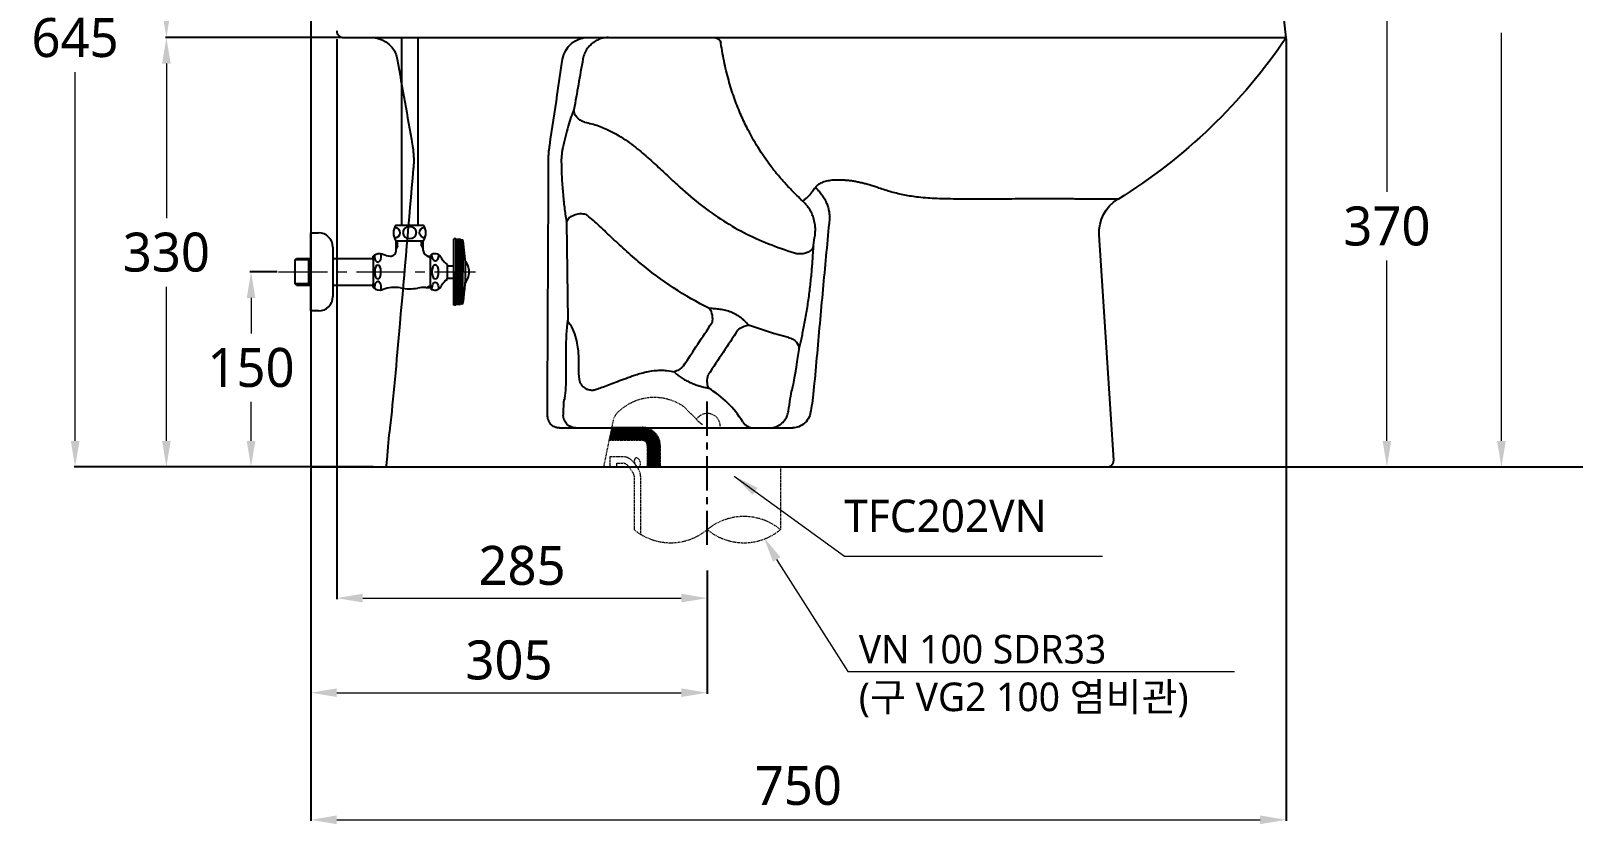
# Model space of a CAD drawing. Extents: x -1507 to 1094, y -378 to 1940.
# Drawn here: x -1507 to -321, y -378 to 232 of the extents above; entities that cross this region are included whole.
import ezdxf

# ---------------------------------------------------------------- set-up
doc = ezdxf.new("R2010")
doc.units = 0
doc.header["$LTSCALE"] = 3
doc.header["$MEASUREMENT"] = 0
doc.linetypes.add('CENTER', pattern=[2, 1.25, -0.25, 0.25, -0.25])
doc.linetypes.add('HIDDEN', pattern=[0.375, 0.25, -0.125])
doc.layers.get('0').update_dxf_attribs({"linetype": 'CONTINUOUS'})
doc.layers.get('DEFPOINTS').update_dxf_attribs({"linetype": 'CONTINUOUS'})
for name, color, linetype, lineweight in [('1', 1, 'CENTER', 5), ('2', 2, 'HIDDEN', 9), ('3', 3, 'CONTINUOUS', 15)]:
    doc.layers.add(name, color=color, linetype=linetype, lineweight=lineweight)
for name, color, linetype in [('4', 4, 'CONTINUOUS'), ('6', 6, 'CONTINUOUS'), ('CENTER', 2, 'CENTER')]:
    doc.layers.add(name, color=color, linetype=linetype)
doc.styles.add('ROMANS', font='NanumGothic.ttf', dxfattribs={"height": 10.144927})
doc.styles.get("Standard").update_dxf_attribs({"font": 'NanumGothic.ttf'})
doc.dimstyles.get("Standard").update_dxf_attribs({"dimtxt": 0.18, "dimasz": 0.18, "dimexe": 0.18, "dimexo": 0.0625, "dimgap": 0.09, "dimtad": 0, "dimtih": 1, "dimtoh": 1, "dimdec": 4, "dimzin": 0, "dimdsep": 46, "dimtxsty": 'Standard', "dimcen": 0.09, "dimadec": 0, "dimazin": 0, "dimtfac": 1, "dimtdec": 4, "dimtofl": 0, "dimtmove": 0, "dimatfit": 3, "dimfxl": 0, "dimtolj": 1, "dimtzin": 0, "dimarcsym": 0})

# ---------------------------------------------------------------- blocks, each defined once
blk = doc.blocks.new('*D10')
at = {"color": 3, "lineweight": -2}
for p, q in [((-1317.3, 46.4), (-1338.3, 46.4)), ((-1292.6, -103.6), (-1338.3, -103.6))]:
    blk.add_line(p, q, dxfattribs=at)
at = {"color": 3, "linetype": 'Continuous', "lineweight": 0}
for p, q in [((-1337.5, 26.4), (-1337.5, -1)), ((-1337.5, -83.6), (-1337.5, -53.5))]:
    blk.add_line(p, q, dxfattribs=at)
at = {"color": 3}
for points in [[(-1340.8, 26.4), (-1334.2, 26.4), (-1337.5, 46.4)], [(-1340.8, -83.6), (-1334.2, -83.6), (-1337.5, -103.6)]]:
    blk.add_solid(points, dxfattribs=at)
at = {"layer": 'DEFPOINTS', "color": 0}
for p in [(-1316.3, 46.4), (-1337.5, -103.6), (-1291.6, -103.6)]:
    blk.add_point(p, dxfattribs=at)
at = {"color": 2, "insert": (-1337.5, -27.3), "char_height": 30, "attachment_point": 5}
blk.add_mtext('\\A1;150', dxfattribs=at)
blk = doc.blocks.new('*D11')
at = {"color": 3, "linetype": 'Continuous', "lineweight": -2}
for p, q in [((-1271.6, 225.4), (-1271.6, -205.3)), ((-986.6, -183.3), (-986.6, -205.3))]:
    blk.add_line(p, q, dxfattribs=at)
at = {"color": 3, "linetype": 'Continuous', "lineweight": 0}
blk.add_line((-1251.6, -204.5), (-1006.6, -204.5), dxfattribs=at)
at = {"color": 3, "linetype": 'Continuous'}
for points in [[(-1251.6, -201.1), (-1251.6, -207.8), (-1271.6, -204.5)], [(-1006.6, -201.1), (-1006.6, -207.8), (-986.6, -204.5)]]:
    blk.add_solid(points, dxfattribs=at)
at = {"layer": 'DEFPOINTS', "color": 0, "linetype": 'Continuous'}
for p in [(-1271.6, 226.4), (-986.6, -182.3), (-986.6, -204.5)]:
    blk.add_point(p, dxfattribs=at)
at = {"color": 2, "linetype": 'Continuous', "lineweight": 5, "insert": (-1129.1, -179.5), "char_height": 30, "attachment_point": 5}
blk.add_mtext('\\A1;285', dxfattribs=at)
blk = doc.blocks.new('*D12')
at = {"color": 3, "linetype": 'Continuous', "lineweight": -2}
for p, q in [((-1291.6, -104.6), (-1291.6, -278)), ((-986.6, -183.3), (-986.6, -278))]:
    blk.add_line(p, q, dxfattribs=at)
at = {"color": 3, "linetype": 'Continuous', "lineweight": 0}
blk.add_line((-1271.6, -277.2), (-1006.6, -277.2), dxfattribs=at)
at = {"color": 3, "linetype": 'Continuous'}
for points in [[(-1271.6, -273.9), (-1271.6, -280.5), (-1291.6, -277.2)], [(-1006.6, -273.9), (-1006.6, -280.5), (-986.6, -277.2)]]:
    blk.add_solid(points, dxfattribs=at)
at = {"layer": 'DEFPOINTS', "color": 0, "linetype": 'Continuous'}
for p in [(-1291.6, -103.6), (-986.6, -182.3), (-986.6, -277.2)]:
    blk.add_point(p, dxfattribs=at)
at = {"color": 2, "linetype": 'Continuous', "lineweight": 5, "insert": (-1139.1, -252.2), "char_height": 30, "attachment_point": 5}
blk.add_mtext('\\A1;305', dxfattribs=at)
blk = doc.blocks.new('*D13')
at = {"color": 3, "lineweight": -2}
for p, q in [((-1258.7, 541.8), (-1473.6, 541.8)), ((-1243.6, -103.6), (-1473.6, -103.6))]:
    blk.add_line(p, q, dxfattribs=at)
at = {"color": 3, "linetype": 'Continuous', "lineweight": 0}
for p, q in [((-1472.8, 521.8), (-1472.8, 252.7)), ((-1472.8, -83.6), (-1472.8, 200.1))]:
    blk.add_line(p, q, dxfattribs=at)
at = {"color": 3}
for points in [[(-1476.1, 521.8), (-1469.4, 521.8), (-1472.8, 541.8)], [(-1476.1, -83.6), (-1469.4, -83.6), (-1472.8, -103.6)]]:
    blk.add_solid(points, dxfattribs=at)
at = {"layer": 'DEFPOINTS', "color": 0}
for p in [(-1257.7, 541.8), (-1472.8, -103.6), (-1242.6, -103.6)]:
    blk.add_point(p, dxfattribs=at)
at = {"color": 2, "insert": (-1472.8, 226.4), "char_height": 30, "attachment_point": 5}
blk.add_mtext('\\A1;645', dxfattribs=at)
blk = doc.blocks.new('*D16')
at = {"color": 3, "lineweight": -2}
for p, q in [((-460.7, 606.4), (-375.1, 606.4)), ((-456, -103.6), (-375.1, -103.6))]:
    blk.add_line(p, q, dxfattribs=at)
at = {"color": 3, "linetype": 'Continuous', "lineweight": 0}
for p, q in [((-375.9, 586.4), (-375.9, 282.6)), ((-375.9, -83.6), (-375.9, 230.2))]:
    blk.add_line(p, q, dxfattribs=at)
at = {"color": 3}
for points in [[(-379.3, 586.4), (-372.6, 586.4), (-375.9, 606.4)], [(-379.3, -83.6), (-372.6, -83.6), (-375.9, -103.6)]]:
    blk.add_solid(points, dxfattribs=at)
at = {"layer": 'DEFPOINTS', "color": 0}
for p in [(-461.7, 606.4), (-457, -103.6), (-375.9, -103.6)]:
    blk.add_point(p, dxfattribs=at)
at = {"color": 2, "insert": (-375.9, 256.4), "char_height": 30, "attachment_point": 5}
blk.add_mtext('\\A1;710', dxfattribs=at)
blk = doc.blocks.new('*D20')
at = {"color": 3, "lineweight": -2}
for p, q in [((-546.3, 266.6), (-463.2, 266.6)), ((-558.6, -103.6), (-463.2, -103.6))]:
    blk.add_line(p, q, dxfattribs=at)
at = {"color": 3, "linetype": 'Continuous', "lineweight": 0}
for p, q in [((-464, 246.6), (-464, 107.9)), ((-464, -83.6), (-464, 55.2))]:
    blk.add_line(p, q, dxfattribs=at)
at = {"color": 3}
for points in [[(-467.3, 246.6), (-460.7, 246.6), (-464, 266.6)], [(-467.3, -83.6), (-460.7, -83.6), (-464, -103.6)]]:
    blk.add_solid(points, dxfattribs=at)
at = {"layer": 'DEFPOINTS', "color": 0}
for p in [(-547.3, 266.6), (-559.6, -103.6), (-464, -103.6)]:
    blk.add_point(p, dxfattribs=at)
at = {"color": 2, "insert": (-464, 81.5), "char_height": 30, "attachment_point": 5}
blk.add_mtext('\\A1;370', dxfattribs=at)
blk = doc.blocks.new('*D21')
at = {"color": 3, "lineweight": -2}
for p, q in [((-1267.5, 226.6), (-1403.4, 226.6)), ((-1243.6, -103.6), (-1403.4, -103.6))]:
    blk.add_line(p, q, dxfattribs=at)
at = {"color": 3, "linetype": 'Continuous', "lineweight": 0}
for p, q in [((-1402.6, 206.6), (-1402.6, 87.7)), ((-1402.6, -83.6), (-1402.6, 35))]:
    blk.add_line(p, q, dxfattribs=at)
at = {"color": 3}
for points in [[(-1405.9, 206.6), (-1399.3, 206.6), (-1402.6, 226.6)], [(-1405.9, -83.6), (-1399.3, -83.6), (-1402.6, -103.6)]]:
    blk.add_solid(points, dxfattribs=at)
at = {"layer": 'DEFPOINTS', "color": 0}
for p in [(-1266.5, 226.6), (-1402.6, -103.6), (-1242.6, -103.6)]:
    blk.add_point(p, dxfattribs=at)
at = {"color": 2, "insert": (-1402.6, 61.4), "char_height": 30, "attachment_point": 5}
blk.add_mtext('\\A1;330', dxfattribs=at)
blk = doc.blocks.new('*X22')
at = {"color": 0}
for p, q in [((1040.4, 970), (1077.2, 970)), ((1040.6, 971), (1076.6, 971)), ((1040.8, 972), (1075.8, 972)), ((1041, 973), (1074.9, 973)), ((1041.2, 974), (1073.8, 974)), ((1041.4, 975), (1072.4, 975)), ((1041.6, 976), (1070.5, 976)), ((1041.8, 977), (1066.9, 977)), ((1040, 968), (1078.1, 968)), ((1040.2, 969), (1077.7, 969)), ((1066, 967), (1078.4, 967)), ((1067.8, 966), (1078.7, 966)), ((1068.5, 965), (1078.9, 965)), ((1068.9, 964), (1079, 964)), ((1069, 963), (1079, 963)), ((1069, 962), (1079, 962)), ((1069, 961), (1079, 961)), ((1069, 960), (1079, 960)), ((1069, 959), (1079, 959)), ((1069, 958), (1079, 958)), ((1069, 957), (1079, 957)), ((1069, 956), (1079, 956)), ((1069, 955), (1079, 955)), ((1069, 954), (1079, 954)), ((1069, 953), (1079, 953)), ((1069, 952), (1079, 952)), ((1069, 951), (1079, 951)), ((1069, 950), (1079, 950)), ((1069, 949), (1079, 949)), ((1069, 948), (1079, 948)), ((1069, 947), (1079, 947))]:
    blk.add_line(p, q, dxfattribs=at)
blk = doc.blocks.new('*D24')
at = {"color": 3, "lineweight": -2}
for p, q in [((-541.5, 225.6), (-541.5, -375.8)), ((-1291.6, -104.6), (-1291.6, -375.8))]:
    blk.add_line(p, q, dxfattribs=at)
at = {"color": 3, "linetype": 'Continuous', "lineweight": 0}
blk.add_line((-1271.6, -375), (-561.5, -375), dxfattribs=at)
at = {"color": 3}
for points in [[(-1271.6, -371.6), (-1271.6, -378.3), (-1291.6, -375)], [(-561.5, -371.6), (-561.5, -378.3), (-541.5, -375)]]:
    blk.add_solid(points, dxfattribs=at)
at = {"layer": 'DEFPOINTS', "color": 0}
for p in [(-541.5, 226.6), (-1291.6, -103.6), (-541.5, -375)]:
    blk.add_point(p, dxfattribs=at)
at = {"color": 2, "insert": (-916.6, -348.7), "char_height": 30, "attachment_point": 5}
blk.add_mtext('\\A1;750', dxfattribs=at)

msp = doc.modelspace()

# ---------------------------------------------------------------- linework, layer by layer
at = {"color": 7}
for p, q in [((-541.5, 226.5), (-546, 266.6)), ((-1266.5, 226.6), (-541.5, 226.6)), ((-1094.8, 84.4), (-1094, 9.3)), ((-674.1, -98.3), (-685.3, 74.8)), ((-1100.5, -73.6), (-920.6, -73.6))]:
    msp.add_line(p, q, dxfattribs=at)
at = {"color": 3}
for p, q in [((-1291.7, 226.6), (-1403.4, 226.6)), ((-1267.5, 226.6), (-1291.6, 226.6))]:
    msp.add_line(p, q, dxfattribs=at)
at = {"color": 2}
for p, q in [((-1151.6, -103.6), (-1042, -103.6)), ((-947.6, -103.6), (-650.3, -103.6))]:
    msp.add_line(p, q, dxfattribs=at)
at = {"color": 7}
for centre, radius, start, end in [((-1266.5, 231.6), 5, 178.202, 270), ((-1027.9, -111.9), 80.9, 32.1437, 58.5196), ((-950.9, -63.6), 10, 212.1437, 270)]:
    msp.add_arc(centre, radius, start, end, dxfattribs=at)
at = {"color": 7, "extrusion": (0, 0, -1)}
for centre, major_axis, ratio, start_param, end_param in [((-1244.7, 206.6), (0, 20), 0.99955, 0.083165, 1.396263), ((-1078.5, 206.6), (0, 20), 0.984363, -1.396263, 0), ((-981.1, 221.6), (-3.73, 3.33), 0.985502, 0.849967, 2.261142), ((-981, 221.6), (0, 5), 0.990731, 0, 1.42712), ((-900.1, 460.1), (430.2, 0), 0.983051, 0.585272, 1.009083), ((-1079.5, 169.4), (-9.19, 3.95), 0.79286, 4.53278, 5.998188), ((-1085, 84.5), (9.86, 1.66), 0.662013, 3.3755, 5.355602), ((-914.8, 68.1), (-9.99, 0.48), 0.792531, 3.256718, 4.896217), ((-988.4, 11), (-0.77, 9.98), 0.565229, 0.814587, 1.984857), ((-1084.2, 9.4), (-9.89, 1.45), 0.66229, -0.815201, -0.233962), ((-957.8, -2.1), (8.36, 5.49), 0.623768, 4.450932, 5.408582), ((-926, -11.8), (-9.7, 2.44), 0.800317, 1.569403, 3.008069), ((-1010.4, -22.2), (7.19, 6.96), 0.646671, 1.428798, 2.345337), ((-980.4, -36.4), (1.37, 9.91), 0.616461, 3.907247, 4.999207), ((-1087.6, -63.6), (0, 10), 0.984363, 3.141593, 4.701767)]:
    msp.add_ellipse(centre, major_axis=major_axis, ratio=ratio, start_param=start_param, end_param=end_param, dxfattribs=at)
at = {"color": 7, "extrusion": (7.26608e-06, 1.26176e-05, -1)}
msp.add_ellipse((-655.3, 76.7, 0), major_axis=(0, 30, 0), ratio=0.99955, start_param=4.651302, end_param=5.733491, dxfattribs=at)
at = {"color": 7}
for points, knots in [([(-1062.6, 226.6), (-1063.1, 226.6), (-1065.4, 226.5), (-1069, 225.7), (-1072.7, 224), (-1075.9, 221.6), (-1078.9, 218.5), (-1081.2, 214.4), (-1081.9, 211.5), (-1082.3, 210.1)], [0, 0, 0, 0, 0.060508, 0.250229, 0.386699, 0.500126, 0.676892, 0.844711, 1, 1, 1, 1]), ([(-913.2, 100.8), (-914.7, 102.2), (-917.6, 105), (-921.7, 109.1), (-926.3, 113.9), (-931.3, 119.6), (-938.4, 128.4), (-946.8, 140.3), (-954.6, 153.9), (-960.8, 167), (-965.7, 179.1), (-969.9, 192.4), (-973.6, 206.9), (-975.3, 217), (-976.2, 222.3)], [0, 0, 0, 0, 0.043955, 0.085582, 0.124973, 0.186357, 0.249056, 0.368155, 0.498325, 0.585939, 0.679278, 0.778917, 0.885551, 1, 1, 1, 1]), ([(-1107.8, 143.5), (-1105.9, 156.5), (-1103.9, 169.5), (-1100.6, 191.7), (-1099.3, 200.9), (-1097.9, 210.1)], [0, 0, 0, 0, 0.586331, 0.586331, 1, 1, 1, 1]), ([(-1082.3, 210.1), (-1083.4, 203.5), (-1084.6, 196.9), (-1086.9, 184), (-1088.1, 177.5), (-1089.2, 171.1)], [0, 0, 0, 0, 0.505913, 0.505913, 1, 1, 1, 1]), ([(-1089.2, 171.1), (-1090, 169.4), (-1090.7, 167.5), (-1092.2, 163.2), (-1092.9, 160.9), (-1095.1, 153.4), (-1096.5, 147.9), (-1097.8, 142)], [0, 0, 0, 0, 0.25, 0.25, 0.5, 0.5, 1, 1, 1, 1]), ([(-1081, 161.5), (-1077.3, 160.8), (-1073.7, 159.9), (-1066.9, 157.5), (-1063.8, 156.1), (-1055.3, 151.8), (-1050.6, 148.7), (-1042.2, 142.6), (-1038.5, 139.6), (-1031.6, 133.7), (-1028.4, 130.7), (-1022.1, 125), (-1019.1, 122.1), (-1013.3, 116.7), (-1010.6, 114.1), (-1002.3, 106.7), (-996.9, 102), (-980.3, 89.1), (-968.6, 81.7), (-943.8, 69.3), (-930.7, 64.3), (-917, 60.4)], [0, 0, 0, 0, 0.03125, 0.03125, 0.0625, 0.0625, 0.125, 0.125, 0.1875, 0.1875, 0.25, 0.25, 0.3125, 0.3125, 0.375, 0.375, 0.5, 0.5, 0.75, 0.75, 1, 1, 1, 1]), ([(-1213.4, 143.9), (-1213.3, 143), (-1213, 141.4), (-1212.7, 138.8), (-1212.5, 136.3), (-1212.4, 133.8), (-1212.4, 131.2), (-1212.4, 129.5), (-1212.5, 128.7)], [0, 0, 0, 0, 0.171633, 0.340117, 0.506299, 0.671067, 0.835328, 1, 1, 1, 1]), ([(-1108.8, 130.9), (-1108.8, 131.9), (-1108.8, 133.7), (-1108.6, 136.5), (-1108.4, 139.3), (-1108.1, 141.1), (-1108, 142)], [0, 0, 0, 0, 0.250811, 0.500654, 0.749175, 1, 1, 1, 1]), ([(-1097.8, 142), (-1098, 141.1), (-1098.3, 139.3), (-1098.6, 136.5), (-1098.9, 133.7), (-1098.9, 131.9), (-1098.9, 130.9)], [0, 0, 0, 0, 0.250435, 0.500398, 0.750164, 1, 1, 1, 1]), ([(-1098.9, 130.9), (-1098.8, 126.6), (-1098.7, 122.3), (-1098.3, 113.9), (-1097.9, 109.8), (-1097.2, 102), (-1096.8, 98.3), (-1095.9, 91.1), (-1095.4, 87.6), (-1094.8, 84.4)], [0, 0, 0, 0, 0.25, 0.25, 0.5, 0.5, 0.75, 0.75, 1, 1, 1, 1]), ([(-1212.7, 126), (-1216.1, 86.2), (-1219.6, 46.4), (-1225.7, -22.7), (-1228.2, -52), (-1231.6, -80.3), (-1232.4, -89.2), (-1233.1, -98.2), (-1233.1, -98.2), (-1233.1, -98.2), (-1233.1, -98.2), (-1233.3, -100), (-1233.5, -101.8), (-1233.6, -103.6)], [0, 0, 0, 0, 0.509707, 0.509707, 0.885509, 0.885509, 1, 1, 1, 1.000003, 1.000003, 1.000003, 1.023223, 1.023223, 1.023223, 1.023223]), ([(-1109.5, -63.7), (-1109.5, -56.2), (-1109.5, -54.3), (-1109.4, -39.1), (-1109.4, -31.2), (-1109.4, -27.2), (-1109.4, -25.2), (-1109.4, -24.2), (-1109.4, -23.7), (-1109.4, -23.4), (-1109.4, -23.3), (-1109.4, -23.2), (-1109.3, -11.9), (-1109.3, 4.9), (-1109.1, 38.6), (-1109, 53.3), (-1109, 66.8), (-1108.9, 72.6), (-1108.9, 75.3), (-1108.9, 76.6), (-1108.9, 77.2), (-1108.9, 77.6), (-1108.9, 77.7), (-1108.9, 77.8), (-1108.9, 77.8), (-1108.8, 96.6), (-1108.8, 113.4), (-1108.8, 128.4)], [0, 0, 0, 0, 0.125, 0.1875, 0.21875, 0.234375, 0.242188, 0.246094, 0.248047, 0.249023, 0.249023, 0.25, 0.25, 0.5, 0.5, 0.625, 0.6875, 0.71875, 0.734375, 0.742188, 0.746094, 0.748047, 0.749023, 0.749023, 0.75, 0.75, 1, 1, 1, 1]), ([(-903.5, 111.2), (-903.9, 110.7), (-904.6, 109.6), (-905.7, 108.2), (-906.9, 106.8), (-908.1, 105.3), (-909.8, 103.5), (-911.3, 102.3), (-912.3, 101.5), (-912.8, 101.1), (-913, 101), (-913.1, 100.9)], [0, 0, 0, 0, 0.082862, 0.166508, 0.251024, 0.373461, 0.500207, 0.74948, 0.874838, 0.937549, 1, 1, 1, 1]), ([(-854.7, 110.9), (-855.8, 111.3), (-858, 112.1), (-861.4, 113.1), (-864.7, 114), (-867.9, 114.8), (-871.1, 115.5), (-874.3, 116.1), (-877.3, 116.5), (-880.3, 116.8), (-883.1, 117), (-886.7, 117.1), (-890.9, 116.9), (-895.2, 116.2), (-898.8, 115), (-901.7, 113.4), (-902.9, 111.9), (-903.5, 111.2)], [0, 0, 0, 0, 0.051758, 0.102923, 0.153579, 0.203799, 0.253659, 0.303239, 0.35262, 0.401873, 0.451078, 0.500317, 0.598063, 0.696303, 0.795648, 0.896685, 1, 1, 1, 1]), ([(-671, 102.2), (-671, 102.2), (-671.1, 102.2), (-671.5, 102.2), (-672.2, 102.3), (-673.3, 102.3), (-674.7, 102.3), (-676.4, 102.3), (-678.4, 102.3), (-680.9, 102.3), (-683.6, 102.3), (-686.8, 102.4), (-690.2, 102.4), (-694, 102.4), (-698.2, 102.4), (-702.6, 102.4), (-707.4, 102.5), (-713.7, 102.5), (-719.1, 102.5), (-724.6, 102.5), (-730.5, 102.5), (-741.3, 102.5), (-757.1, 102.4), (-777.3, 102.4), (-792.5, 102.4), (-809, 102.5), (-823.1, 103.5), (-834.7, 105.3), (-845, 107.6), (-851.5, 109.8), (-854.7, 110.9)], [0, 0, 0, 0, 0.022103, 0.044525, 0.067265, 0.09032, 0.113684, 0.137351, 0.161322, 0.185597, 0.210173, 0.235047, 0.26022, 0.285694, 0.311462, 0.337523, 0.363882, 0.390539, 0.417488, 0.444732, 0.472273, 0.500107, 0.593512, 0.676912, 0.750025, 0.819274, 0.874811, 0.91788, 0.959417, 1, 1, 1, 1]), ([(-903.8, 74.7), (-903.7, 75.5), (-903.5, 77.2), (-903.5, 79.7), (-903.7, 82.2), (-904.1, 84.5), (-904.6, 86.8), (-905.4, 89.4), (-906.7, 92.3), (-908.4, 95.2), (-910.2, 97.8), (-911.9, 99.6), (-912.9, 100.5), (-913.2, 100.8)], [0, 0, 0, 0, 0.088968, 0.176215, 0.261323, 0.343918, 0.423675, 0.500325, 0.625896, 0.750499, 0.850029, 0.954746, 1, 1, 1, 1]), ([(-984.9, 18.2), (-994.4, 23), (-1003.7, 28.3), (-1021.6, 40.1), (-1030.1, 46.5), (-1042.2, 56.5), (-1046.1, 59.9), (-1053.6, 66.7), (-1057.3, 70.1), (-1064.2, 76.6), (-1067.4, 79.7), (-1073.9, 85.6), (-1077, 88.3), (-1080, 90.7)], [0, 0, 0, 0, 0.25, 0.25, 0.5, 0.5, 0.625, 0.625, 0.75, 0.75, 0.875, 0.875, 1, 1, 1, 1]), ([(-892.7, 87), (-894.3, 70), (-897.6, 35.6), (-902.3, -16.8), (-905.4, -52.3), (-907, -60.3)], [0, 0, 0, 0, 0.323989, 0.657321, 1, 1, 1, 1]), ([(-916.1, -13.2), (-916, -12.6), (-915.7, -11.4), (-915.2, -9.5), (-914.8, -7.5), (-914.1, -4.6), (-913.3, -0.7), (-912.3, 4.2), (-911.3, 9.5), (-910, 16.9), (-908.5, 26.4), (-907.4, 36), (-906.6, 43.4), (-906.1, 48.8), (-905.7, 53.9), (-905.4, 58.6), (-905.2, 62.2), (-905, 64.9), (-905, 66.1), (-904.9, 66.7)], [0, 0, 0, 0, 0.031218, 0.06236, 0.093533, 0.12484, 0.187535, 0.249984, 0.312595, 0.375286, 0.500003, 0.624848, 0.687516, 0.750169, 0.81258, 0.87508, 0.937568, 0.968879, 1, 1, 1, 1]), ([(-955, 5.4), (-955.4, 5.9), (-956.2, 6.9), (-957.6, 8.3), (-959.1, 9.7), (-961.2, 11.5), (-964.2, 13.5), (-968.2, 15.4), (-972.5, 16.8), (-976.7, 17.6), (-980.9, 18.1), (-983.5, 18.2), (-984.9, 18.2)], [0, 0, 0, 0, 0.06367, 0.12614, 0.188006, 0.249906, 0.374349, 0.499791, 0.622422, 0.749735, 0.873272, 1, 1, 1, 1]), ([(-1094, 9.3), (-1094.5, 6.2), (-1094.8, 2.7), (-1095.3, -5), (-1095.4, -9), (-1095.5, -17.2), (-1095.5, -21.4), (-1095.4, -29.8), (-1095.3, -33.9), (-1095.4, -38)], [0, 0, 0, 0, 0.25, 0.25, 0.5, 0.5, 0.75, 0.75, 1, 1, 1, 1]), ([(-1091.7, 5.6), (-1090.7, 3.6), (-1089.6, 1.3), (-1088, -3.6), (-1087.3, -6.1), (-1086, -12.7), (-1085.8, -16), (-1085.6, -21.3), (-1085.7, -23.2), (-1085.7, -26.5), (-1085.7, -27.7), (-1085.7, -32.9), (-1085.3, -35.8), (-1084.9, -37.8)], [0, 0, 0, 0, 0.0625, 0.0625, 0.125, 0.125, 0.25, 0.25, 0.375, 0.375, 0.5, 0.5, 1, 1, 1, 1]), ([(-924.2, -60.7), (-923.3, -54.1), (-922.4, -47.5), (-919.7, -38.3), (-917.9, -25.7), (-916.1, -13.2)], [0, 0, 0, 0, 0.344555, 0.344555, 1, 1, 1, 1]), ([(-1074.5, -44.5), (-1073.8, -44.3), (-1073, -44.1), (-1070.7, -43.4), (-1069.2, -42.9), (-1064.6, -41.2), (-1061, -39.8), (-1053.2, -36.9), (-1049, -35.3), (-1043.1, -33.2), (-1041.9, -32.8), (-1039.3, -32), (-1037.9, -31.6), (-1035.1, -30.9), (-1034.1, -30.6), (-1031.5, -30.1), (-1030, -29.8), (-1026.1, -29.4), (-1024.4, -29.2), (-1020.9, -29.2), (-1019.3, -29.3), (-1015.4, -29.7), (-1013.7, -30.1), (-1012.2, -30.4)], [0, 0, 0, 0, 0.125, 0.125, 0.25, 0.25, 0.5, 0.5, 0.75, 0.75, 0.8125, 0.8125, 0.875, 0.875, 0.90625, 0.90625, 0.9375, 0.9375, 0.953125, 0.953125, 0.96875, 0.96875, 1, 1, 1, 1]), ([(-1012.2, -30.4), (-1011.8, -30.8), (-1011, -31.6), (-1009.7, -32.7), (-1008.3, -33.8), (-1006.2, -35.2), (-1003.5, -36.9), (-1000, -38.6), (-996.4, -40.1), (-992.8, -41.3), (-989.1, -42.3), (-986.8, -42.7), (-985.6, -43)], [0, 0, 0, 0, 0.065929, 0.129388, 0.190679, 0.250248, 0.375473, 0.500549, 0.617021, 0.738448, 0.865635, 1, 1, 1, 1]), ([(-1095.4, -38), (-1095.5, -41.2), (-1095.7, -44.1), (-1096.2, -49.7), (-1096.5, -52.5), (-1097.1, -51.2), (-1097.4, -57.3), (-1097.5, -63.7)], [0, 0, 0, 0, 0.25, 0.25, 0.5, 0.5, 1, 1, 1, 1]), ([(-1084.6, -38.7), (-1084.2, -39.3), (-1083.5, -40.5), (-1082.2, -42), (-1080.4, -43.3), (-1077.9, -44.3), (-1076, -44.5), (-1074.9, -44.6)], [0, 0, 0, 0, 0.194175, 0.354843, 0.500588, 0.722549, 1, 1, 1, 1]), ([(-1100.2, -73.6), (-1100.5, -73.6), (-1101.2, -73.6), (-1102.1, -73.4), (-1103.1, -73.2), (-1104.4, -72.7), (-1105.8, -71.9), (-1107.1, -70.7), (-1108.2, -69.1), (-1109, -67.4), (-1109.4, -65.6), (-1109.5, -64.3), (-1109.5, -63.7)], [0, 0, 0, 0, 0.059431, 0.120531, 0.184259, 0.25146, 0.366407, 0.502552, 0.629625, 0.756083, 0.892832, 1, 1, 1, 1]), ([(-939, -73.6), (-938.4, -73.6), (-937, -73.5), (-935, -73.1), (-932.9, -72.3), (-931, -71.3), (-928.9, -69.7), (-926.8, -67.4), (-925, -64.3), (-924.5, -61.9), (-924.2, -60.7)], [0, 0, 0, 0, 0.093911, 0.19174, 0.292729, 0.395942, 0.500304, 0.657954, 0.826608, 1, 1, 1, 1]), ([(-907, -60.3), (-907.2, -62), (-907.6, -63.7), (-909.2, -67), (-910.3, -68.5), (-913, -71.1), (-914.6, -72), (-917.8, -73.3), (-919.5, -73.6), (-921.1, -73.6)], [0, 0, 0, 0, 0.25, 0.25, 0.5, 0.5, 0.75, 0.75, 1, 1, 1, 1])]:
    msp.add_open_spline(points, degree=3, knots=knots, dxfattribs=at)
for points in [[(-976.2, 222.3), (-976.1, 222.3), (-976.1, 222.3), (-976.1, 222.3)], [(-1225.1, 210.1), (-1221.2, 188.1), (-1217.3, 166.2), (-1213.5, 144.3)], [(-1108, 142), (-1107.9, 142.5), (-1107.9, 143), (-1107.8, 143.5)], [(-1108.8, 128.4), (-1108.8, 129.9), (-1108.8, 130.7), (-1108.8, 130.9)], [(-1212.5, 128.7), (-1212.5, 127.8), (-1212.6, 126.9), (-1212.7, 126)], [(-913.1, 100.9), (-913.2, 100.9), (-913.2, 100.9), (-913.2, 100.8)], [(-904.9, 66.7), (-904.6, 69.4), (-904.2, 72), (-903.8, 74.7)], [(-1004.9, -25.9), (-997.6, -14.8), (-990.3, -3.7), (-983, 7.4)], [(-963.2, 1.5), (-970.8, -9.9), (-978.3, -21.4), (-985.9, -32.8)], [(-924.1, -4), (-934.5, -1.4), (-944.8, 1.7), (-955, 5.4)], [(-1084.9, -37.8), (-1084.8, -38.1), (-1084.7, -38.4), (-1084.6, -38.7)], [(-1074.9, -44.6), (-1074.8, -44.5), (-1074.6, -44.5), (-1074.5, -44.5)]]:
    msp.add_open_spline(points, degree=3, dxfattribs=at)
for points, weights in [([(-903.5, 111.2), (-892.1, 101.3), (-892.7, 87)], [1, 0.893098390249, 1]), ([(-679.1, -103.6), (-673.8, -103.6), (-674.1, -98.3)], [1, 0.685182990591, 1])]:
    msp.add_rational_spline(points, weights, degree=2, dxfattribs=at)
at = {"color": 3}
msp.add_solid([(-1405.9, 246.6), (-1399.3, 246.6), (-1402.6, 226.6)], dxfattribs=at)
at = {"layer": '1', "color": 7, "linetype": 'Continuous'}
msp.add_line((-1271.6, 229.6), (-1271.6, 229.6), dxfattribs=at)
msp.add_line((-1271.6, 229.6), (-1271.6, 229.6), dxfattribs=at)
at = {"layer": '1', "linetype": 'CENTER', "ltscale": 10}
msp.add_line((-1316.3, 46.4), (-1164.8, 46.4), dxfattribs=at)
at = {"layer": '1', "color": 7, "linetype": 'Continuous'}
for points in [[(-1213.5, 144.3), (-1213.4, 144.1), (-1213.4, 144), (-1213.4, 143.9)], [(-674.6, -100.7), (-674.7, -100.9), (-674.7, -101), (-674.8, -101.1)]]:
    msp.add_open_spline(points, degree=3, dxfattribs=at)
at = {"layer": '3', "color": 3, "linetype": 'HIDDEN', "lineweight": 0}
for p, q in [((-993.6, -68.3), (-1004.8, -57.1)), ((-1059.3, -69), (-1060, -72.5)), ((-1062.1, -82.5), (-1066.4, -103.6)), ((-1060, -72.5), (-1062.1, -82.5)), ((-1060.1, -73), (-1036.8, -73)), ((-1062.1, -83.1), (-1036.8, -83.1)), ((-1032.8, -87.1), (-1032.8, -103.6)), ((-1022.8, -87.1), (-1022.8, -103.6)), ((-1061.3, -95.6), (-1051.7, -95.6)), ((-1061.3, -103.6), (-1061.3, -95.6)), ((-1056.3, -100.7), (-1051.7, -100.7)), ((-1056.3, -103.6), (-1056.3, -100.7)), ((-1047.6, -102.7), (-1043.9, -107.9)), ((-1043.5, -99.8), (-1039.8, -104.9)), ((-930.4, -103.6), (-930.4, -151.8)), ((-1042.9, -110.8), (-1042.9, -151.8)), ((-1037.9, -110.8), (-1037.9, -155.7))]:
    msp.add_line(p, q, dxfattribs=at)
msp.add_lwpolyline([(-1042.5, -100.9, 0.062131), (-1041.8, -102.2, 0.07536), (-1041, -103.1, 0.107055), (-1040, -103.6, 0.149889), (-1039.2, -103.6, 0.149889), (-1038.6, -103.1, 0.107055), (-1038.1, -102.1, 0.07536), (-1038, -100.9, 0.062131), (-1038.3, -99.5, 0.062131), (-1038.9, -98.1, 0.07536), (-1039.7, -97.2, 0.107055), (-1040.7, -96.7, 0.149889), (-1041.5, -96.7, 0.149889), (-1042.2, -97.2, 0.107055), (-1042.7, -98.2, 0.07536), (-1042.8, -99.4, 0.062131)], format="xyb", close=True, dxfattribs=at)
at = {"layer": '3'}
msp.add_lwpolyline([(-933.3, -174.7), (-878.6, -261), (-581.1, -261)], dxfattribs=at)
at = {"layer": '3', "color": 3, "linetype": 'HIDDEN', "lineweight": 0}
for centre, radius, start, end in [((-1027.4, -90.3), 40.1, 55.7311, 133.1138), ((-1044.6, -72), 15.1, 133.1138, 168.419), ((-986.6, -72.5), 10, 0, 146.0074), ((-1036.8, -87.1), 14, 0, 90), ((-1036.8, -87.1), 4.01, 0, 90), ((-1051.7, -105.7), 10, 36.0844, 90), ((-1051.7, -105.7), 5.02, 36.0844, 90), ((-1047.9, -110.8), 10, 0, 36.0844), ((-1047.9, -110.8), 5.02, 0, 36.0844), ((-958.5, -185.9), 44.2, 50.4697, 129.5303), ((-1014.8, -117.7), 44.2, 230.4697, 309.5303), ((-958.5, -117.7), 44.2, 230.4697, 309.5303)]:
    msp.add_arc(centre, radius, start, end, dxfattribs=at)
at = {"layer": '3', "color": 3, "linetype": 'Continuous', "lineweight": 0}
msp.add_arc((-982.8, -57.8), 15.1, 223.9955, 240.0347, dxfattribs=at)
at = {"layer": '3', "color": 3, "linetype": 'HIDDEN', "lineweight": 0}
msp.add_point((-1062.1, -83.1), dxfattribs=at)
at = {"layer": '3', "color": 7, "linetype": 'HIDDEN', "lineweight": 0}
msp.add_point((-1062.1, -83.1), dxfattribs=at)
at = {"layer": '3', "color": 3}
msp.add_solid([(-936.1, -176.4), (-943.4, -157.4), (-930.4, -173)], dxfattribs=at)
at = {"layer": '4'}
for p, q in [((-1221.9, 226.6), (-1221.9, 82.4)), ((-1209.2, 226.6), (-1209.2, 82.4)), ((-1291.6, 16.4), (-1291.6, 76.4)), ((-1291.6, 76.4), (-1285.6, 76.4)), ((-1226, 82.4), (-1221.9, 82.4)), ((-1221.9, 82.4), (-1205, 82.4)), ((-1181.5, 70.9), (-1181.5, 71.9)), ((-1180, 71.9), (-1181.5, 71.9)), ((-1180, 71.7), (-1180, 71.9)), ((-1180, 71.7), (-1180, 46.4)), ((-1176.5, 71.4), (-1179.7, 71.4)), ((-1176, 70.9), (-1176.5, 71.4)), ((-1176.5, 71.4), (-1176.5, 46.4)), ((-1274.6, 65.4), (-1274.6, 27.4)), ((-1226, 70.4), (-1205, 70.4)), ((-1226, 62.5), (-1226, 70.4)), ((-1226, 66.4), (-1224.8, 66.4)), ((-1224.8, 66.4), (-1226, 64.2)), ((-1224.8, 66.4), (-1224.8, 70.4)), ((-1206.3, 66.4), (-1206.3, 70.4)), ((-1206.3, 66.4), (-1205, 66.4)), ((-1206.3, 66.4), (-1205, 64.2)), ((-1205, 62.9), (-1205, 70.4)), ((-1181.5, 46.4), (-1181.5, 70.9)), ((-1176.5, 71), (-1180, 71)), ((-1176.5, 70), (-1180, 70)), ((-1176.5, 69), (-1180, 69)), ((-1176.5, 68), (-1180, 68)), ((-1176.5, 67), (-1180, 67)), ((-1176.5, 66), (-1180, 66)), ((-1176.5, 65), (-1180, 65)), ((-1176.5, 64), (-1180, 64)), ((-1176.5, 63), (-1180, 63)), ((-1176.5, 62), (-1180, 62)), ((-1176.5, 61), (-1180, 61)), ((-1176.5, 60), (-1180, 60)), ((-1175.2, 70.9), (-1176, 70.9)), ((-1176, 70.9), (-1176, 46.4)), ((-1174.6, 70.4), (-1174.6, 46.4)), ((-1303.6, 55.6), (-1302.6, 56.6)), ((-1293.1, 55.6), (-1303.6, 55.6)), ((-1303.5, 37.1), (-1303.5, 55.6)), ((-1302.6, 56.6), (-1291.6, 56.6)), ((-1293.1, 55.6), (-1292.1, 56.6)), ((-1293.1, 36.1), (-1293.1, 56.6)), ((-1291.6, 56), (-1291.6, 36.8)), ((-1274.6, 56.6), (-1243.5, 56.6)), ((-1243.5, 55.6), (-1243.5, 58.4)), ((-1243.5, 55.6), (-1243.5, 37.1)), ((-1200.5, 57.6), (-1201.8, 58.6)), ((-1200.5, 58.4), (-1199.6, 58.4)), ((-1200.5, 57.6), (-1200.5, 58.4)), ((-1200.5, 57.6), (-1199.6, 57.6)), ((-1199.6, 58.4), (-1199.6, 59.1)), ((-1199.6, 34.4), (-1199.6, 58.4)), ((-1191.5, 57.7), (-1190.9, 56.8)), ((-1186.6, 52.1), (-1186.6, 51.1)), ((-1186.6, 51.1), (-1181.5, 51.1)), ((-1186.6, 51.1), (-1186.6, 41.6)), ((-1176.5, 59), (-1180, 59)), ((-1176.5, 58), (-1180, 58)), ((-1176.5, 57), (-1180, 57)), ((-1176.5, 56), (-1180, 56)), ((-1176.5, 55), (-1180, 55)), ((-1176.5, 54), (-1180, 54)), ((-1176.5, 53), (-1180, 53)), ((-1176.5, 52), (-1180, 52)), ((-1176.5, 51), (-1180, 51)), ((-1176.5, 50), (-1180, 50)), ((-1176.5, 49), (-1180, 49)), ((-1176.5, 48), (-1180, 48)), ((-1293.1, 37.1), (-1303.6, 37.1)), ((-1302.6, 36.1), (-1303.6, 37.1)), ((-1302.6, 36.1), (-1291.6, 36.1)), ((-1292.1, 36.1), (-1293.1, 37.1)), ((-1274.6, 36.1), (-1243.5, 36.1)), ((-1243.5, 34.4), (-1243.5, 37.1)), ((-1243.5, 36.1), (-1243.5, 36)), ((-1243.5, 34.4), (-1243.5, 36)), ((-1191.5, 35.1), (-1190.9, 36)), ((-1186.6, 40.7), (-1186.6, 41.6)), ((-1186.6, 41.6), (-1181.5, 41.6)), ((-1181.5, 20.9), (-1181.5, 46.4)), ((-1176.5, 47), (-1180, 47)), ((-1180, 21.1), (-1180, 46.4)), ((-1176.5, 45.8), (-1180, 45.8)), ((-1176.5, 44.8), (-1180, 44.8)), ((-1176.5, 43.8), (-1180, 43.8)), ((-1176.5, 42.8), (-1180, 42.8)), ((-1176.5, 41.8), (-1180, 41.8)), ((-1176.5, 40.8), (-1180, 40.8)), ((-1176.5, 39.8), (-1180, 39.8)), ((-1176.5, 38.8), (-1180, 38.8)), ((-1176.5, 37.8), (-1180, 37.8)), ((-1176.5, 36.8), (-1180, 36.8)), ((-1176.5, 35.8), (-1180, 35.8)), ((-1176.5, 21.4), (-1176.5, 46.4)), ((-1176, 21.9), (-1176, 46.4)), ((-1174.6, 22.4), (-1174.6, 46.4)), ((-1203.2, 34.4), (-1199.6, 34.4)), ((-1200.5, 35.1), (-1201.8, 34.4)), ((-1200.5, 35.1), (-1199.6, 35.1)), ((-1200.5, 34.4), (-1200.5, 35.1)), ((-1199.6, 33.7), (-1199.6, 34.4)), ((-1176.5, 34.8), (-1180, 34.8)), ((-1176.5, 33.8), (-1180, 33.8)), ((-1176.5, 32.8), (-1180, 32.8)), ((-1176.5, 31.8), (-1180, 31.8)), ((-1176.5, 30.8), (-1180, 30.8)), ((-1176.5, 29.8), (-1180, 29.8)), ((-1176.5, 28.8), (-1180, 28.8)), ((-1176.5, 27.8), (-1180, 27.8)), ((-1176.5, 26.8), (-1180, 26.8)), ((-1176.5, 25.8), (-1180, 25.8)), ((-1176.5, 24.8), (-1180, 24.8)), ((-1176.5, 23.8), (-1180, 23.8)), ((-1285.6, 16.4), (-1291.6, 16.4)), ((-1180, 20.9), (-1181.5, 20.9)), ((-1176.5, 22.8), (-1180, 22.8)), ((-1176.5, 21.8), (-1180, 21.8)), ((-1180, 20.9), (-1180, 21.1)), ((-1176.5, 21.4), (-1179.7, 21.4)), ((-1176, 21.9), (-1176.5, 21.4)), ((-1175.2, 21.9), (-1176, 21.9))]:
    msp.add_line(p, q, dxfattribs=at)
for centre, radius, start, end in [((-1285.6, 65.4), 11, 0, 90), ((-1218, 76.4), 10, 143.1301, 216.8699), ((-1213, 76.4), 10, 323.1301, 36.8699), ((-1179.7, 71.7), 0.3, 180, 270), ((-1238.6, 53.4), 7, 69.0339, 134.5129), ((-1227.2, 83.1), 24.8, 249.0339, 262.2883), ((-1230, 62.5), 4, 262.2883, 0), ((-1200.5, 62.9), 4.5, 180, 270), ((-1196.1, 55), 5.36, 30, 130.4306), ((-1175.2, 70.2), 0.7, 9.4934, 90), ((-1317.5, 46.4), 145, 1.9431, 9.4934), ((-1178.8, 63.8), 14, 210, 236.1902), ((-1317.5, 46.4), 145, 350.5066, 1.9431), ((-1183.8, 46.3), 14, 0.2473, 38.2141), ((-1178.8, 29), 14, 123.8098, 150), ((-1183.8, 46.5), 14, 321.7859, 359.7527), ((-1285.6, 27.4), 11, 270, 0), ((-1238.6, 39.4), 7, 225.5, 290.9661), ((-1227.2, 9.7), 24.8, 79.2627, 110.9661), ((-1215.5, 71.4), 38, 259.2627, 279.3048), ((-1203.2, -3.6), 38, 90, 99.3048), ((-1196.1, 37.7), 5.36, 229.5694, 330), ((-1179.7, 21.1), 0.3, 90, 180), ((-1175.2, 22.6), 0.7, 270, 350.5066)]:
    msp.add_arc(centre, radius, start, end, dxfattribs=at)
at = {"layer": '4', "extrusion": (0, 0, -1)}
for centre, major_axis, ratio, start_param, end_param in [((-1228.2, 76.6), (-5.23, 0), 0.866391, 1.824119, 4.49897), ((-1202.7, 76.6), (-5.23, 0), 0.866391, -1.341088, 1.301465), ((-1240, 58.9), (0, 5.22), 0.46009, 1.292018, 4.793095), ((-1195.8, 60), (0, 5.4), 0.478204, 1.649187, 4.692658), ((-1240, 34), (0, 5.22), 0.46009, 4.613779, 8.15122), ((-1195.8, 33.1), (0, 5.4), 0.478204, 4.6817, 7.825213)]:
    msp.add_ellipse(centre, major_axis=major_axis, ratio=ratio, start_param=start_param, end_param=end_param, dxfattribs=at)
for centre, major_axis, ratio in [((-1215.5, 76.6), (-5.23, 0), 0.866391), ((-1240, 46.4), (0, -5.22), 0.46009), ((-1195.8, 46.4), (0, -5.4), 0.478204)]:
    msp.add_ellipse(centre, major_axis=major_axis, ratio=ratio, dxfattribs=at)
at = {"layer": '6'}
msp.add_lwpolyline([(1094, 1801.4), (-1291.6, 1801.4), (-1291.6, -103.6), (605.8, -103.6), (605.8, 906.4)], dxfattribs=at)
at = {"layer": 'CENTER', "color": 1, "linetype": 'CENTER', "ltscale": 7}
msp.add_line((-986.6, -163.6), (-986.6, -49.3), dxfattribs=at)

# ---------------------------------------------------------------- block references
at = {"layer": '3', "color": 3, "linetype": 'HIDDEN', "lineweight": 0, "xscale": 1.003562326165992, "yscale": 1.003562326165992, "zscale": 1.003562326165992}
msp.add_blockref('*X22', (-2105.6, -1053.6), dxfattribs=at)

# ---------------------------------------------------------------- texts
at = {"layer": '2', "linetype": 'Continuous', "lineweight": 5, "insert": (-881.3, -141.4), "char_height": 25, "attachment_point": 4, "style": 'ROMANS'}
msp.add_mtext('TFC202VN', dxfattribs=at)
at = {"layer": '2', "insert": (-870.1, -264.5), "char_height": 22, "attachment_point": 4, "style": 'ROMANS'}
msp.add_mtext('VN 100 SDR33\\P(구 VG2 100 염비관)', dxfattribs=at)

# ---------------------------------------------------------------- dimensions: what is measured, and where the dimension line sits
dim = msp.add_linear_dim(base=(-375.9, -103.6), p1=(-461.7, 606.4), p2=(-457, -103.6), angle=90, text='710', dimstyle='Standard', override={"dimtxt": 30, "dimasz": 20, "dimexe": 0.8, "dimexo": 1, "dimgap": 10, "dimtad": 1, "dimdec": 0, "dimzin": 8, "dimclrd": 3, "dimclre": 3, "dimclrt": 2, "dimazin": 2, "dimtdec": 0, "dimtix": 1, "dimtofl": 1, "dimlwd": 0, "dimarcsym": 1})
dim.commit()
dim.dimension.update_dxf_attribs({"geometry": '*D16', "text_midpoint": (-375.9, 256.4), "dimtype": 160})
for base, p1, p2, picture, middle in [((-1472.8, -103.6), (-1257.7, 541.8), (-1242.6, -103.6), '*D13', (-1472.8, 226.4)), ((-1402.6, -103.6), (-1266.5, 226.6), (-1242.6, -103.6), '*D21', (-1402.6, 61.4)), ((-1337.5, -103.6), (-1316.3, 46.4), (-1291.6, -103.6), '*D10', (-1337.5, -27.3))]:
    dim = msp.add_linear_dim(base=base, p1=p1, p2=p2, angle=90, dimstyle='Standard', override={"dimtxt": 30, "dimasz": 20, "dimexe": 0.8, "dimexo": 1, "dimgap": 10, "dimtad": 1, "dimdec": 0, "dimzin": 8, "dimclrd": 3, "dimclre": 3, "dimclrt": 2, "dimazin": 2, "dimtdec": 0, "dimtix": 1, "dimtofl": 1, "dimlwd": 0, "dimarcsym": 1})
    dim.commit()
    dim.dimension.update_dxf_attribs({"geometry": picture, "text_midpoint": middle, "dimtype": 160})
dim = msp.add_linear_dim(base=(-464, -103.6), p1=(-547.3, 266.6), p2=(-559.6, -103.6), angle=90, dimstyle='Standard', override={"dimtxt": 30, "dimasz": 20, "dimexe": 0.8, "dimexo": 1, "dimgap": 10, "dimtad": 1, "dimdec": 0, "dimzin": 8, "dimclrd": 3, "dimclre": 3, "dimclrt": 2, "dimazin": 2, "dimtdec": 0, "dimtix": 1, "dimtofl": 1, "dimlwd": 0, "dimarcsym": 1})
dim.commit()
dim.dimension.update_dxf_attribs({"geometry": '*D20', "text_midpoint": (-464, 81.5)})
dim = msp.add_linear_dim(base=(-541.5, -375), p1=(-1291.6, -103.6), p2=(-541.5, 226.6), dimstyle='Standard', override={"dimtxt": 30, "dimasz": 20, "dimexe": 0.8, "dimexo": 1, "dimgap": 10, "dimtad": 1, "dimtih": 0, "dimtoh": 0, "dimdec": 0, "dimzin": 8, "dimclrd": 3, "dimclre": 3, "dimclrt": 2, "dimazin": 2, "dimtdec": 0, "dimtix": 1, "dimtofl": 1, "dimlwd": 0, "dimarcsym": 1})
dim.commit()
dim.dimension.update_dxf_attribs({"geometry": '*D24', "text_midpoint": (-916.6, -375), "dimtype": 160})
at = {"linetype": 'Continuous', "lineweight": 5}
dim = msp.add_linear_dim(base=(-986.6, -204.5), p1=(-1271.6, 226.4), p2=(-986.6, -182.3), dimstyle='Standard', override={"dimtxt": 30, "dimasz": 20, "dimexe": 0.8, "dimexo": 1, "dimgap": 10, "dimtad": 1, "dimtih": 0, "dimtoh": 0, "dimdec": 0, "dimzin": 8, "dimclrd": 3, "dimclre": 3, "dimclrt": 2, "dimazin": 2, "dimtdec": 0, "dimtix": 1, "dimtofl": 1, "dimlwd": 0, "dimarcsym": 1}, dxfattribs=at)
dim.commit()
dim.dimension.update_dxf_attribs({"geometry": '*D11', "text_midpoint": (-1129.1, -179.5)})
dim = msp.add_linear_dim(base=(-986.6, -277.2), p1=(-1291.6, -103.6), p2=(-986.6, -182.3), dimstyle='Standard', override={"dimtxt": 30, "dimasz": 20, "dimexe": 0.8, "dimexo": 1, "dimgap": 10, "dimtad": 1, "dimtih": 0, "dimtoh": 0, "dimdec": 0, "dimzin": 8, "dimclrd": 3, "dimclre": 3, "dimclrt": 2, "dimazin": 2, "dimtdec": 0, "dimtix": 1, "dimtofl": 1, "dimlwd": 0, "dimarcsym": 1}, dxfattribs=at)
dim.commit()
dim.dimension.update_dxf_attribs({"geometry": '*D12', "text_midpoint": (-1139.1, -277.2), "dimtype": 160})

# ---------------------------------------------------------------- leaders
msp.add_leader([(-966, -110.6), (-881, -172.1), (-682.7, -172.1)], dimstyle='Standard', override={"dimtxt": 30, "dimasz": 20, "dimexe": 0.8, "dimexo": 1, "dimgap": 1, "dimtad": 0, "dimtih": 0, "dimtoh": 0, "dimdec": 0, "dimzin": 8, "dimclrd": 3, "dimclre": 3, "dimclrt": 2, "dimazin": 2, "dimtdec": 0, "dimtix": 1, "dimtofl": 1, "dimlwd": 0, "dimarcsym": 1})

doc.saveas('drawing.dxf')
